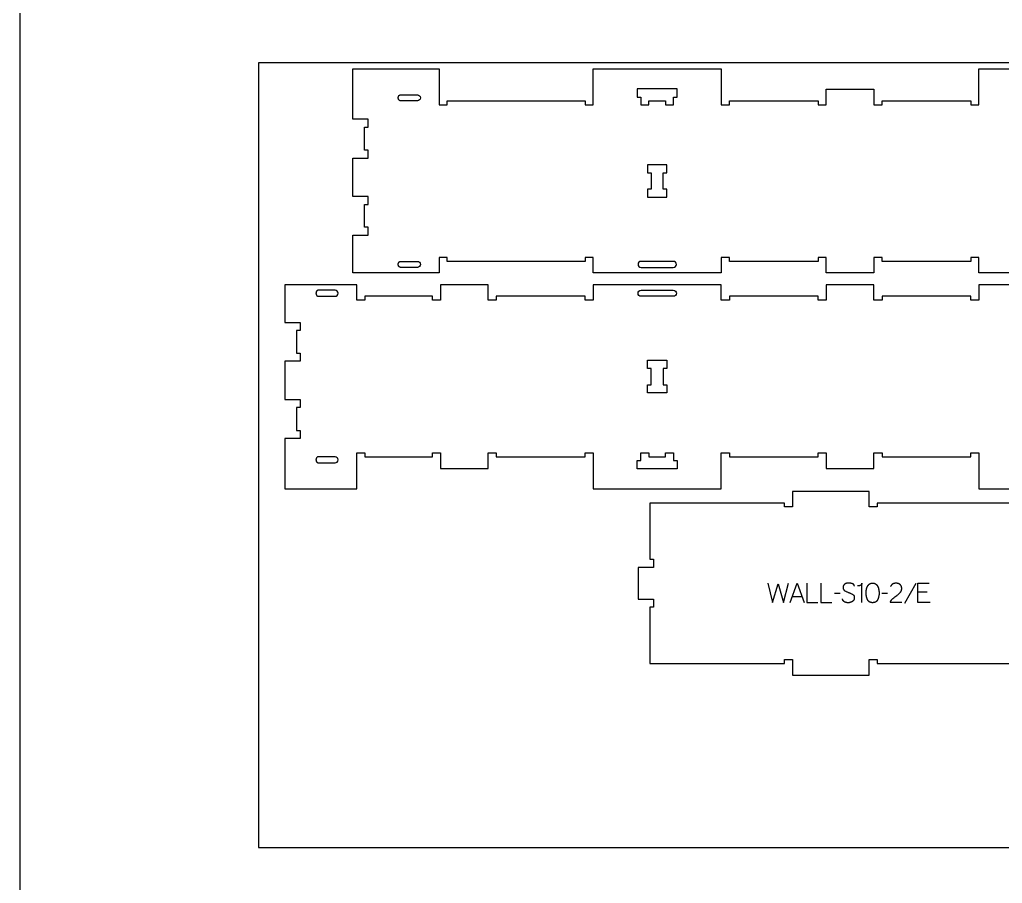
# Model space of a CAD drawing. Extents: x -17068 to -13885, y -10461 to -4867.
# Drawn here: x -17068 to -15539, y -8167 to -6824 of the extents above; entities that cross this region are included whole.
import ezdxf

# ---------------------------------------------------------------- set-up
doc = ezdxf.new("R2010")
doc.units = 0
for name, color, linetype in [('0_SHEET_SPRUCEPLY_2440X122', 1, 'CONTINUOUS'), ('1_ANYTOOL_1MMDEEP_LABELS_S', 2, 'CONTINUOUS'), ('3_ANYTOOL_CUTTHROUGH_INSID', 4, 'CONTINUOUS'), ('4_ANYTOOL_CUTTHROUGH_OUTSI', 5, 'CONTINUOUS'), ('DONOTCUT', 18, 'CONTINUOUS')]:
    doc.layers.add(name, color=color, linetype=linetype)

msp = doc.modelspace()

# ---------------------------------------------------------------- linework, layer by layer
at = {"layer": '0_SHEET_SPRUCEPLY_2440X122'}
msp.add_lwpolyline([(-16696.5, -6891.2), (-16696.5, -8111.2), (-14256.5, -8111.2), (-14256.5, -6891.2)], close=True, dxfattribs=at)
at = {"layer": '1_ANYTOOL_1MMDEEP_LABELS_S'}
for points in [[(-15904.5, -7700.5), (-15896.8, -7730.5), (-15888.3, -7701.4), (-15879.8, -7730.5), (-15872.3, -7700.5)], [(-15869.8, -7730.5), (-15858.9, -7700.5), (-15847.8, -7730.5)], [(-15843.5, -7700.5), (-15843.5, -7730.5), (-15826.4, -7730.5)], [(-15821.7, -7700.5), (-15821.7, -7730.5), (-15804.6, -7730.5)], [(-15769.7, -7705.1), (-15769.7, -7704.9), (-15769.7, -7704.8), (-15769.8, -7704.7), (-15769.8, -7704.6), (-15769.8, -7704.5), (-15769.8, -7704.5), (-15769.8, -7704.4), (-15769.8, -7704.3), (-15769.8, -7704.2), (-15769.8, -7704.1), (-15769.9, -7704), (-15769.9, -7704), (-15769.9, -7703.9), (-15769.9, -7703.8), (-15769.9, -7703.7), (-15770, -7703.6), (-15770, -7703.6), (-15770, -7703.5), (-15770.1, -7703.4), (-15770.1, -7703.3), (-15770.1, -7703.3), (-15770.2, -7703.2), (-15770.2, -7703.1), (-15770.2, -7703), (-15770.3, -7703), (-15770.3, -7702.9), (-15770.4, -7702.8), (-15770.4, -7702.8), (-15770.5, -7702.7), (-15770.5, -7702.6), (-15770.6, -7702.6), (-15770.6, -7702.5), (-15770.7, -7702.5), (-15770.7, -7702.4), (-15770.8, -7702.3), (-15770.8, -7702.3), (-15770.9, -7702.2), (-15771, -7702.2), (-15771, -7702.1), (-15771.1, -7702.1), (-15771.2, -7702), (-15771.2, -7702), (-15771.3, -7701.9), (-15771.4, -7701.9), (-15771.4, -7701.8), (-15771.5, -7701.8), (-15771.6, -7701.7), (-15771.7, -7701.7), (-15771.7, -7701.6), (-15771.8, -7701.6), (-15771.9, -7701.5), (-15772.1, -7701.5), (-15772.2, -7701.4), (-15772.4, -7701.3), (-15772.6, -7701.2), (-15772.8, -7701.2), (-15773, -7701.1), (-15773.8, -7700.9), (-15774.6, -7700.7), (-15775.4, -7700.5), (-15776.2, -7700.4), (-15776.6, -7700.4), (-15776.9, -7700.3), (-15777.3, -7700.3), (-15777.7, -7700.2), (-15778, -7700.2), (-15778.4, -7700.2), (-15778.8, -7700.2), (-15779.1, -7700.2), (-15779.3, -7700.2), (-15779.5, -7700.2), (-15779.7, -7700.2), (-15779.9, -7700.2), (-15780.1, -7700.2), (-15780.3, -7700.2), (-15780.5, -7700.3), (-15780.6, -7700.3), (-15780.8, -7700.3), (-15781, -7700.4), (-15781.2, -7700.4), (-15781.4, -7700.4), (-15781.6, -7700.5), (-15781.7, -7700.5), (-15781.9, -7700.6), (-15782.1, -7700.6), (-15782.3, -7700.7), (-15782.4, -7700.7), (-15782.6, -7700.8), (-15782.8, -7700.9), (-15783, -7701), (-15783.1, -7701), (-15783.3, -7701.1), (-15783.5, -7701.2), (-15783.6, -7701.3), (-15783.8, -7701.4), (-15783.9, -7701.5), (-15784.1, -7701.6), (-15784.3, -7701.7), (-15784.4, -7701.8), (-15784.6, -7701.9), (-15784.7, -7702), (-15784.9, -7702.1), (-15785, -7702.2), (-15785.2, -7702.3), (-15785.3, -7702.5), (-15785.5, -7702.6), (-15785.6, -7702.7), (-15785.7, -7702.9), (-15785.8, -7703), (-15785.9, -7703.1), (-15786, -7703.3), (-15786.2, -7703.4), (-15786.3, -7703.6), (-15786.3, -7703.7), (-15786.4, -7703.9), (-15786.5, -7704), (-15786.6, -7704.2), (-15786.7, -7704.4), (-15786.7, -7704.5), (-15786.8, -7704.7), (-15786.9, -7704.9), (-15786.9, -7705.1), (-15787, -7705.2), (-15787, -7705.4), (-15787.1, -7705.6), (-15787.1, -7705.8), (-15787.1, -7706), (-15787.2, -7706.2), (-15787.2, -7706.4), (-15787.2, -7706.6), (-15787.2, -7706.8), (-15787.2, -7707), (-15787.2, -7707.2), (-15787.2, -7707.4), (-15787.2, -7707.6), (-15787.2, -7707.8), (-15787.2, -7708), (-15787.2, -7708.2), (-15787.1, -7708.4), (-15787.1, -7708.6), (-15787, -7708.8), (-15787, -7709), (-15786.9, -7709.2), (-15786.9, -7709.4), (-15786.8, -7709.5), (-15786.8, -7709.6), (-15786.8, -7709.7), (-15786.7, -7709.8), (-15786.7, -7709.9), (-15786.6, -7710), (-15786.6, -7710), (-15786.6, -7710.1), (-15786.5, -7710.2), (-15786.5, -7710.3), (-15786.4, -7710.4), (-15786.4, -7710.4), (-15786.3, -7710.5), (-15786.3, -7710.6), (-15786.2, -7710.7), (-15786.2, -7710.7), (-15786.1, -7710.8), (-15786.1, -7710.9), (-15786, -7710.9), (-15785.9, -7711), (-15785.9, -7711.1), (-15785.8, -7711.2), (-15785.8, -7711.2), (-15785.7, -7711.3), (-15785.6, -7711.3), (-15785.5, -7711.5), (-15785.4, -7711.6), (-15785.2, -7711.7), (-15785.1, -7711.8), (-15784.9, -7711.9), (-15784.7, -7712.1), (-15784.6, -7712.2), (-15784.4, -7712.3), (-15783.7, -7712.6), (-15782.9, -7713), (-15782.2, -7713.4), (-15781.4, -7713.8), (-15780.7, -7714.1), (-15779.9, -7714.4), (-15779.1, -7714.8), (-15778.2, -7715.1), (-15777.4, -7715.4), (-15776.6, -7715.7), (-15775.8, -7716.1), (-15775, -7716.4), (-15774.3, -7716.8), (-15773.6, -7717.2), (-15772.9, -7717.6), (-15772.2, -7718), (-15772, -7718.1), (-15771.9, -7718.2), (-15771.7, -7718.3), (-15771.6, -7718.4), (-15771.6, -7718.5), (-15771.5, -7718.5), (-15771.4, -7718.6), (-15771.3, -7718.7), (-15771.3, -7718.7), (-15771.2, -7718.8), (-15771.1, -7718.8), (-15771.1, -7718.9), (-15771, -7719), (-15771, -7719.1), (-15770.9, -7719.1), (-15770.8, -7719.2), (-15770.8, -7719.3), (-15770.7, -7719.3), (-15770.7, -7719.4), (-15770.6, -7719.5), (-15770.6, -7719.6), (-15770.5, -7719.6), (-15770.5, -7719.7), (-15770.4, -7719.8), (-15770.4, -7719.9), (-15770.4, -7720), (-15770.3, -7720.1), (-15770.3, -7720.1), (-15770.2, -7720.2), (-15770.2, -7720.3), (-15770.2, -7720.4), (-15770.1, -7720.5), (-15770.1, -7720.6), (-15770.1, -7720.7), (-15770, -7720.7), (-15770, -7720.8), (-15770, -7720.9), (-15769.9, -7721.1), (-15769.9, -7721.3), (-15769.9, -7721.5), (-15769.8, -7721.7), (-15769.8, -7721.9), (-15769.8, -7722.1), (-15769.8, -7722.3), (-15769.8, -7722.5), (-15769.8, -7722.8), (-15769.8, -7723), (-15769.8, -7723.2), (-15769.8, -7723.4), (-15769.8, -7723.7), (-15769.8, -7723.9), (-15769.9, -7724.1), (-15769.9, -7724.3), (-15769.9, -7724.6), (-15770, -7724.8), (-15770, -7725), (-15770.1, -7725.2), (-15770.2, -7725.4), (-15770.2, -7725.6), (-15770.3, -7725.8), (-15770.4, -7726), (-15770.5, -7726.2), (-15770.5, -7726.3), (-15770.6, -7726.5), (-15770.7, -7726.7), (-15770.8, -7726.9), (-15770.9, -7727), (-15771, -7727.2), (-15771.2, -7727.4), (-15771.3, -7727.5), (-15771.4, -7727.7), (-15771.5, -7727.8), (-15771.7, -7728), (-15771.8, -7728.1), (-15772, -7728.2), (-15772.1, -7728.4), (-15772.3, -7728.5), (-15772.4, -7728.6), (-15772.6, -7728.8), (-15772.8, -7728.9), (-15773, -7729), (-15773.3, -7729.2), (-15773.7, -7729.4), (-15774, -7729.6), (-15774.4, -7729.8), (-15774.8, -7730), (-15775.2, -7730.1), (-15775.4, -7730.2), (-15775.6, -7730.2), (-15775.7, -7730.3), (-15775.9, -7730.4), (-15776.1, -7730.4), (-15776.3, -7730.5), (-15776.5, -7730.5), (-15776.7, -7730.6), (-15776.9, -7730.6), (-15777.1, -7730.7), (-15777.3, -7730.7), (-15777.5, -7730.7), (-15777.7, -7730.8), (-15777.9, -7730.8), (-15778.3, -7730.8), (-15778.7, -7730.8), (-15779.1, -7730.9), (-15779.6, -7730.9), (-15780, -7730.8), (-15780.4, -7730.8), (-15780.8, -7730.8), (-15781.2, -7730.7), (-15781.6, -7730.7), (-15781.9, -7730.6), (-15782.3, -7730.5), (-15782.7, -7730.4), (-15783.1, -7730.3), (-15783.4, -7730.1), (-15783.8, -7730), (-15784.2, -7729.9), (-15784.5, -7729.7), (-15784.9, -7729.5), (-15785.2, -7729.3), (-15785.4, -7729.2), (-15785.5, -7729.1), (-15785.7, -7729), (-15785.9, -7728.9), (-15786, -7728.8), (-15786.1, -7728.7), (-15786.3, -7728.6), (-15786.4, -7728.4), (-15786.5, -7728.3), (-15786.7, -7728.2), (-15786.8, -7728), (-15786.9, -7727.9), (-15786.9, -7727.8), (-15787, -7727.8), (-15787, -7727.7), (-15787.1, -7727.6), (-15787.1, -7727.6), (-15787.2, -7727.5), (-15787.2, -7727.4), (-15787.3, -7727.4), (-15787.3, -7727.3), (-15787.4, -7727.2), (-15787.4, -7727.1), (-15787.4, -7727.1), (-15787.5, -7727), (-15787.5, -7726.9), (-15787.5, -7726.8), (-15787.6, -7726.7), (-15787.6, -7726.7), (-15787.6, -7726.6), (-15787.7, -7726.5), (-15787.7, -7726.4), (-15787.7, -7726.3), (-15787.8, -7726.1), (-15787.8, -7725.9), (-15787.9, -7725.7), (-15787.9, -7725.6), (-15787.9, -7725.4), (-15787.9, -7725.2), (-15787.9, -7725), (-15788, -7724.8), (-15788, -7724.6)], [(-15757.9, -7730.5), (-15757.9, -7700.5), (-15757.9, -7700.6), (-15757.9, -7700.8), (-15757.9, -7700.9), (-15758, -7701.1), (-15758, -7701.2), (-15758.1, -7701.3), (-15758.1, -7701.5), (-15758.1, -7701.6), (-15758.2, -7701.7), (-15758.3, -7701.9), (-15758.3, -7701.9), (-15758.3, -7702), (-15758.3, -7702), (-15758.4, -7702.1), (-15758.4, -7702.2), (-15758.4, -7702.2), (-15758.5, -7702.3), (-15758.5, -7702.3), (-15758.6, -7702.4), (-15758.6, -7702.4), (-15758.6, -7702.5), (-15758.7, -7702.5), (-15758.7, -7702.6), (-15758.8, -7702.7), (-15758.8, -7702.7), (-15758.8, -7702.8), (-15758.9, -7702.8), (-15758.9, -7702.9), (-15759, -7702.9), (-15759, -7702.9), (-15759.1, -7703), (-15759.1, -7703), (-15759.2, -7703.1), (-15759.3, -7703.2), (-15759.5, -7703.3), (-15759.6, -7703.4), (-15759.7, -7703.5), (-15759.8, -7703.5), (-15759.9, -7703.6), (-15760.1, -7703.7), (-15760.2, -7703.8), (-15760.3, -7703.8), (-15760.5, -7703.9), (-15760.8, -7704), (-15761.1, -7704.1), (-15761.3, -7704.2), (-15761.6, -7704.3), (-15761.9, -7704.4), (-15762.2, -7704.5), (-15762.5, -7704.5), (-15762.7, -7704.6), (-15763, -7704.7), (-15763.3, -7704.7), (-15763.5, -7704.8), (-15763.8, -7704.8), (-15764.1, -7704.8), (-15764.3, -7704.8), (-15764.6, -7704.8), (-15764.9, -7704.8)], [(-15695.6, -7730.5), (-15713.9, -7730.4), (-15713.7, -7730), (-15713.6, -7729.7), (-15713.5, -7729.5), (-15713.5, -7729.3), (-15713.4, -7729.1), (-15713.3, -7728.9), (-15713.2, -7728.7), (-15713.1, -7728.5), (-15713, -7728.2), (-15712.9, -7728), (-15712.8, -7727.8), (-15712.6, -7727.6), (-15712.5, -7727.4), (-15712.4, -7727.2), (-15712.3, -7727), (-15712.2, -7726.9), (-15712, -7726.7), (-15711.9, -7726.5), (-15711.7, -7726.3), (-15711.6, -7726.1), (-15711.5, -7725.9), (-15711.3, -7725.8), (-15711.2, -7725.6), (-15711, -7725.4), (-15710.8, -7725.2), (-15710.7, -7725.1), (-15710.5, -7724.9), (-15710.3, -7724.8), (-15710.2, -7724.6), (-15709.8, -7724.3), (-15708.3, -7723.1), (-15706.8, -7721.9), (-15705.3, -7720.7), (-15703.8, -7719.6), (-15703, -7719), (-15702.3, -7718.5), (-15701.6, -7717.9), (-15700.9, -7717.3), (-15700.2, -7716.7), (-15699.6, -7716.1), (-15699, -7715.5), (-15698.4, -7714.9), (-15698.2, -7714.7), (-15698.1, -7714.6), (-15698, -7714.4), (-15697.8, -7714.2), (-15697.7, -7714.1), (-15697.6, -7713.9), (-15697.5, -7713.7), (-15697.4, -7713.6), (-15697.2, -7713.4), (-15697.1, -7713.2), (-15697, -7713), (-15696.9, -7712.8), (-15696.9, -7712.7), (-15696.8, -7712.5), (-15696.7, -7712.3), (-15696.6, -7712.1), (-15696.5, -7711.9), (-15696.5, -7711.7), (-15696.4, -7711.5), (-15696.4, -7711.3), (-15696.3, -7711.1), (-15696.3, -7710.9), (-15696.2, -7710.7), (-15696.2, -7710.5), (-15696.1, -7710.3), (-15696.1, -7710.1), (-15696.1, -7709.9), (-15696.1, -7709.6), (-15696, -7709.4), (-15696, -7709.2), (-15696, -7709), (-15696, -7708.7), (-15696, -7708.5), (-15696, -7708.2), (-15696, -7708), (-15696.1, -7707.8), (-15696.1, -7707.5), (-15696.1, -7707.3), (-15696.1, -7707.1), (-15696.2, -7706.9), (-15696.2, -7706.6), (-15696.3, -7706.4), (-15696.3, -7706.2), (-15696.4, -7706), (-15696.4, -7705.8), (-15696.5, -7705.6), (-15696.6, -7705.4), (-15696.7, -7705.2), (-15696.7, -7705), (-15696.8, -7704.8), (-15696.9, -7704.6), (-15697, -7704.5), (-15697.1, -7704.3), (-15697.2, -7704.1), (-15697.3, -7703.9), (-15697.4, -7703.8), (-15697.6, -7703.6), (-15697.7, -7703.5), (-15697.8, -7703.3), (-15698, -7703.2), (-15698.1, -7703), (-15698.2, -7702.9), (-15698.4, -7702.7), (-15698.6, -7702.6), (-15698.7, -7702.5), (-15698.9, -7702.4), (-15699, -7702.2), (-15699.2, -7702.1), (-15699.4, -7702), (-15699.5, -7701.9), (-15699.7, -7701.8), (-15699.9, -7701.7), (-15700.1, -7701.6), (-15700.3, -7701.5), (-15700.4, -7701.4), (-15700.6, -7701.3), (-15700.8, -7701.3), (-15701, -7701.2), (-15701.2, -7701.1), (-15701.4, -7701), (-15701.6, -7701), (-15701.8, -7700.9), (-15702, -7700.9), (-15702.2, -7700.8), (-15702.4, -7700.8), (-15702.7, -7700.7), (-15702.9, -7700.7), (-15703.1, -7700.6), (-15703.3, -7700.6), (-15703.5, -7700.6), (-15703.8, -7700.6), (-15704, -7700.5), (-15704.2, -7700.5), (-15704.5, -7700.5), (-15704.9, -7700.5), (-15705.3, -7700.5), (-15705.7, -7700.5), (-15706, -7700.6), (-15706.4, -7700.6), (-15706.7, -7700.6), (-15707, -7700.7), (-15707.4, -7700.8), (-15707.7, -7700.8), (-15708, -7700.9), (-15708.2, -7701), (-15708.3, -7701), (-15708.5, -7701.1), (-15708.6, -7701.1), (-15708.8, -7701.2), (-15708.9, -7701.2), (-15709, -7701.3), (-15709.2, -7701.4), (-15709.3, -7701.4), (-15709.5, -7701.5), (-15709.6, -7701.6), (-15709.7, -7701.6), (-15709.9, -7701.7), (-15710, -7701.8), (-15710.1, -7701.9), (-15710.3, -7702), (-15710.4, -7702), (-15710.5, -7702.1), (-15710.7, -7702.2), (-15710.8, -7702.3), (-15710.9, -7702.4), (-15711, -7702.5), (-15711.1, -7702.6), (-15711.3, -7702.7), (-15711.4, -7702.8), (-15711.5, -7702.9), (-15711.6, -7703), (-15711.7, -7703.2), (-15711.8, -7703.3), (-15711.9, -7703.4), (-15712, -7703.5), (-15712.1, -7703.6), (-15712.3, -7703.9), (-15712.5, -7704.1), (-15712.7, -7704.4), (-15712.9, -7704.7), (-15713.1, -7705), (-15713.3, -7705.3), (-15713.4, -7705.6)], [(-15674.3, -7701), (-15691.5, -7731.8)], [(-15652, -7730.5), (-15670.9, -7730.5), (-15670.9, -7700.5), (-15653.1, -7700.5)], [(-15792, -7716.6), (-15800.8, -7716.7)], [(-15718.1, -7716.6), (-15726.9, -7716.7)], [(-15656.3, -7714.4), (-15670.9, -7714.4)], [(-15866.3, -7721), (-15851.4, -7721)]]:
    msp.add_lwpolyline(points, dxfattribs=at)
msp.add_lwpolyline([(-15741.4, -7700.3), (-15741, -7700.3), (-15740.6, -7700.3), (-15740.5, -7700.3), (-15740.3, -7700.3), (-15740.1, -7700.3), (-15739.9, -7700.4), (-15739.8, -7700.4), (-15739.6, -7700.4), (-15739.4, -7700.4), (-15739.3, -7700.5), (-15739.1, -7700.5), (-15738.9, -7700.6), (-15738.8, -7700.6), (-15738.6, -7700.6), (-15738.5, -7700.7), (-15738.3, -7700.7), (-15738.2, -7700.8), (-15738, -7700.9), (-15737.9, -7700.9), (-15737.7, -7701), (-15737.6, -7701), (-15737.4, -7701.1), (-15737.3, -7701.2), (-15737.2, -7701.3), (-15737, -7701.3), (-15736.9, -7701.4), (-15736.8, -7701.5), (-15736.6, -7701.6), (-15736.5, -7701.7), (-15736.4, -7701.8), (-15736.2, -7702), (-15735.9, -7702.2), (-15735.7, -7702.4), (-15735.5, -7702.6), (-15735.2, -7702.8), (-15735, -7703), (-15734.8, -7703.3), (-15734.6, -7703.5), (-15734.4, -7703.7), (-15734.3, -7704), (-15734.1, -7704.3), (-15733.9, -7704.5), (-15733.7, -7704.8), (-15733.6, -7705.1), (-15733.4, -7705.3), (-15733.3, -7705.6), (-15733.1, -7705.9), (-15733, -7706.2), (-15732.9, -7706.5), (-15732.7, -7706.8), (-15732.6, -7707.1), (-15732.5, -7707.4), (-15732.4, -7707.8), (-15732.3, -7708.1), (-15732.2, -7708.4), (-15732.1, -7708.7), (-15732, -7709), (-15731.9, -7709.4), (-15731.9, -7709.7), (-15731.8, -7710), (-15731.7, -7710.7), (-15731.6, -7711.4), (-15731.5, -7712.1), (-15731.4, -7712.7), (-15731.3, -7713.4), (-15731.3, -7714), (-15731.2, -7714.7), (-15731.2, -7715.3), (-15731.2, -7715.9), (-15731.2, -7716.5), (-15731.2, -7717.1), (-15731.3, -7717.8), (-15731.3, -7718.4), (-15731.4, -7719), (-15731.5, -7719.6), (-15731.6, -7720.2), (-15731.7, -7720.8), (-15731.9, -7721.5), (-15732, -7722.1), (-15732.2, -7722.7), (-15732.4, -7723.3), (-15732.6, -7723.9), (-15732.8, -7724.6), (-15733.1, -7725.2), (-15733.3, -7725.8), (-15733.5, -7726.1), (-15733.6, -7726.4), (-15733.8, -7726.7), (-15733.8, -7726.8), (-15733.9, -7727), (-15734, -7727.1), (-15734.1, -7727.2), (-15734.2, -7727.4), (-15734.3, -7727.5), (-15734.4, -7727.6), (-15734.4, -7727.7), (-15734.5, -7727.9), (-15734.6, -7728), (-15734.7, -7728.1), (-15734.8, -7728.2), (-15734.9, -7728.3), (-15735, -7728.4), (-15735.1, -7728.5), (-15735.2, -7728.6), (-15735.3, -7728.7), (-15735.5, -7728.8), (-15735.6, -7728.9), (-15735.7, -7729), (-15735.8, -7729.1), (-15735.9, -7729.2), (-15736, -7729.3), (-15736.2, -7729.4), (-15736.3, -7729.5), (-15736.4, -7729.5), (-15736.5, -7729.6), (-15736.7, -7729.7), (-15736.8, -7729.8), (-15736.9, -7729.8), (-15737.1, -7729.9), (-15737.2, -7730), (-15737.3, -7730), (-15737.5, -7730.1), (-15737.6, -7730.1), (-15737.7, -7730.2), (-15737.9, -7730.2), (-15738, -7730.3), (-15738.2, -7730.3), (-15738.3, -7730.4), (-15738.5, -7730.4), (-15738.6, -7730.5), (-15739, -7730.5), (-15739.3, -7730.6), (-15739.6, -7730.7), (-15739.9, -7730.7), (-15740.3, -7730.7), (-15740.6, -7730.8), (-15741, -7730.8), (-15741.4, -7730.8), (-15741.7, -7730.8), (-15742.1, -7730.8), (-15742.4, -7730.7), (-15742.8, -7730.7), (-15743.1, -7730.7), (-15743.4, -7730.6), (-15743.8, -7730.5), (-15743.9, -7730.5), (-15744.1, -7730.5), (-15744.2, -7730.4), (-15744.4, -7730.4), (-15744.5, -7730.3), (-15744.7, -7730.3), (-15744.8, -7730.2), (-15745, -7730.2), (-15745.1, -7730.1), (-15745.2, -7730.1), (-15745.4, -7730), (-15745.5, -7729.9), (-15745.7, -7729.9), (-15745.8, -7729.8), (-15745.9, -7729.7), (-15746, -7729.7), (-15746.2, -7729.6), (-15746.3, -7729.5), (-15746.4, -7729.4), (-15746.5, -7729.4), (-15746.7, -7729.3), (-15746.8, -7729.2), (-15746.9, -7729.1), (-15747, -7729), (-15747.1, -7728.9), (-15747.2, -7728.8), (-15747.3, -7728.7), (-15747.4, -7728.6), (-15747.6, -7728.5), (-15747.7, -7728.4), (-15747.8, -7728.3), (-15747.9, -7728.2), (-15748, -7728.1), (-15748.1, -7728), (-15748.1, -7727.8), (-15748.2, -7727.7), (-15748.3, -7727.6), (-15748.4, -7727.5), (-15748.5, -7727.3), (-15748.6, -7727.2), (-15748.7, -7727.1), (-15748.8, -7726.9), (-15748.8, -7726.8), (-15748.9, -7726.7), (-15749.1, -7726.4), (-15749.2, -7726.1), (-15749.3, -7725.8), (-15749.6, -7725.1), (-15749.8, -7724.5), (-15750.1, -7723.9), (-15750.3, -7723.3), (-15750.4, -7722.6), (-15750.6, -7722), (-15750.8, -7721.4), (-15750.9, -7720.8), (-15751, -7720.2), (-15751.1, -7719.5), (-15751.2, -7718.9), (-15751.3, -7718.3), (-15751.4, -7717.7), (-15751.4, -7717.1), (-15751.4, -7716.5), (-15751.4, -7715.9), (-15751.4, -7715.2), (-15751.4, -7714.6), (-15751.4, -7714), (-15751.3, -7713.3), (-15751.3, -7712.7), (-15751.2, -7712), (-15751.1, -7711.4), (-15751, -7710.7), (-15750.9, -7710.3), (-15750.9, -7710), (-15750.8, -7709.7), (-15750.7, -7709.3), (-15750.6, -7709), (-15750.6, -7708.7), (-15750.5, -7708.4), (-15750.4, -7708), (-15750.3, -7707.7), (-15750.2, -7707.4), (-15750, -7707.1), (-15749.9, -7706.8), (-15749.8, -7706.5), (-15749.7, -7706.2), (-15749.5, -7705.9), (-15749.4, -7705.6), (-15749.2, -7705.3), (-15749.1, -7705), (-15748.9, -7704.8), (-15748.8, -7704.5), (-15748.6, -7704.2), (-15748.4, -7704), (-15748.2, -7703.7), (-15748, -7703.5), (-15747.8, -7703.3), (-15747.6, -7703), (-15747.4, -7702.8), (-15747.2, -7702.6), (-15747, -7702.4), (-15746.7, -7702.2), (-15746.5, -7702), (-15746.3, -7701.8), (-15746.2, -7701.7), (-15746, -7701.6), (-15745.9, -7701.5), (-15745.8, -7701.4), (-15745.6, -7701.3), (-15745.5, -7701.3), (-15745.4, -7701.2), (-15745.2, -7701.1), (-15745.1, -7701), (-15745, -7701), (-15744.8, -7700.9), (-15744.7, -7700.9), (-15744.5, -7700.8), (-15744.4, -7700.7), (-15744.2, -7700.7), (-15744.1, -7700.6), (-15743.9, -7700.6), (-15743.8, -7700.6), (-15743.6, -7700.5), (-15743.4, -7700.5), (-15743.3, -7700.4), (-15743.1, -7700.4), (-15743, -7700.4), (-15742.8, -7700.4), (-15742.6, -7700.3), (-15742.4, -7700.3), (-15742.3, -7700.3), (-15742.1, -7700.3), (-15741.7, -7700.3)], close=True, dxfattribs=at)
at = {"layer": '3_ANYTOOL_CUTTHROUGH_INSID', "color": 4}
for points in [[(-16063.7, -6950.5), (-16063.7, -6956.5), (-16051.2, -6956.5), (-16051.2, -6944.5), (-16045.2, -6944.5), (-16045.2, -6932), (-16107.7, -6932), (-16107.7, -6944.5), (-16101.7, -6944.5), (-16101.7, -6956.5), (-16089.2, -6956.5), (-16089.2, -6950.5)], [(-16085.7, -7062.4), (-16085.7, -7087.9), (-16091.7, -7087.9), (-16091.7, -7100.4), (-16061.2, -7100.4), (-16061.2, -7087.9), (-16067.2, -7087.9), (-16067.2, -7062.4), (-16061.2, -7062.4), (-16061.2, -7049.9), (-16091.7, -7049.9), (-16091.7, -7062.4)], [(-16085.7, -7391.9), (-16085.7, -7366.4), (-16091.7, -7366.4), (-16091.7, -7353.9), (-16061.2, -7353.9), (-16061.2, -7366.4), (-16067.2, -7366.4), (-16067.2, -7391.9), (-16061.2, -7391.9), (-16061.2, -7404.4), (-16091.7, -7404.4), (-16091.7, -7391.9)], [(-16063.7, -7503.9), (-16063.7, -7497.9), (-16051.2, -7497.9), (-16051.2, -7509.9), (-16045.2, -7509.9), (-16045.2, -7522.4), (-16107.7, -7522.4), (-16107.7, -7509.9), (-16101.7, -7509.9), (-16101.7, -7497.9), (-16089.2, -7497.9), (-16089.2, -7503.9)]]:
    msp.add_lwpolyline(points, close=True, dxfattribs=at)
for points in [[(-16449.5, -6941, -1), (-16449.5, -6950.5), (-16475.3, -6950.5), (-16475.4, -6950.5), (-16475.5, -6950.5), (-16475.6, -6950.4), (-16475.7, -6950.4), (-16475.8, -6950.4), (-16475.9, -6950.4), (-16476, -6950.4), (-16476, -6950.4), (-16476.1, -6950.4), (-16476.2, -6950.3), (-16476.3, -6950.3), (-16476.4, -6950.3), (-16476.5, -6950.2), (-16476.6, -6950.2), (-16476.7, -6950.2), (-16476.8, -6950.1), (-16476.9, -6950.1), (-16477, -6950), (-16477.1, -6950), (-16477.2, -6949.9), (-16477.3, -6949.8), (-16477.4, -6949.8), (-16477.5, -6949.7), (-16477.5, -6949.7), (-16477.6, -6949.6), (-16477.7, -6949.5), (-16477.8, -6949.4), (-16477.9, -6949.4), (-16478, -6949.3), (-16478, -6949.2), (-16478.1, -6949.1), (-16478.2, -6949), (-16478.2, -6948.9), (-16478.3, -6948.8), (-16478.4, -6948.8), (-16478.4, -6948.7), (-16478.5, -6948.6), (-16478.6, -6948.5), (-16478.6, -6948.4), (-16478.7, -6948.3), (-16478.7, -6948.2), (-16478.8, -6948.1), (-16478.8, -6948), (-16478.9, -6947.9), (-16478.9, -6947.8), (-16478.9, -6947.6), (-16479, -6947.5), (-16479, -6947.4), (-16479.1, -6947.3), (-16479.1, -6947.2), (-16479.1, -6947.1), (-16479.1, -6947), (-16479.2, -6946.9), (-16479.2, -6946.8), (-16479.2, -6946.7), (-16479.2, -6946.6), (-16479.2, -6946.5), (-16479.2, -6946.4), (-16479.3, -6946.2), (-16479.3, -6946.1), (-16479.3, -6946), (-16479.3, -6945.9), (-16479.3, -6945.8), (-16479.3, -6945.7), (-16479.3, -6945.6), (-16479.3, -6945.5), (-16479.3, -6945.4), (-16479.3, -6945.3), (-16479.3, -6945.2), (-16479.2, -6945.1), (-16479.2, -6945), (-16479.2, -6944.9), (-16479.2, -6944.8), (-16479.2, -6944.6), (-16479.2, -6944.5), (-16479.1, -6944.4), (-16479.1, -6944.3), (-16479.1, -6944.2), (-16479.1, -6944.1), (-16479, -6944), (-16479, -6943.9), (-16478.9, -6943.8), (-16478.9, -6943.7), (-16478.9, -6943.6), (-16478.8, -6943.5), (-16478.8, -6943.4), (-16478.7, -6943.3), (-16478.7, -6943.2), (-16478.6, -6943.1), (-16478.6, -6943), (-16478.5, -6942.9), (-16478.4, -6942.8), (-16478.4, -6942.7), (-16478.3, -6942.6), (-16478.2, -6942.5), (-16478.2, -6942.4), (-16478.1, -6942.3), (-16478, -6942.2), (-16478, -6942.1), (-16477.9, -6942.1), (-16477.8, -6942), (-16477.7, -6941.9), (-16477.6, -6941.8), (-16477.5, -6941.8), (-16477.5, -6941.7), (-16477.4, -6941.6), (-16477.3, -6941.6), (-16477.2, -6941.5), (-16477.1, -6941.5), (-16477, -6941.4), (-16476.9, -6941.4), (-16476.8, -6941.3), (-16476.7, -6941.3), (-16476.6, -6941.2), (-16476.5, -6941.2), (-16476.4, -6941.2), (-16476.3, -6941.1), (-16476.2, -6941.1), (-16476.1, -6941.1), (-16476, -6941), (-16476, -6941), (-16475.9, -6941), (-16475.8, -6941), (-16475.7, -6941), (-16475.6, -6941), (-16475.5, -6941), (-16475.4, -6941), (-16475.3, -6941)], [(-16449.5, -7209.5), (-16475.3, -7209.5), (-16475.4, -7209.5), (-16475.5, -7209.5), (-16475.6, -7209.4), (-16475.7, -7209.4), (-16475.8, -7209.4), (-16475.9, -7209.4), (-16476, -7209.4), (-16476, -7209.4), (-16476.1, -7209.4), (-16476.2, -7209.3), (-16476.3, -7209.3), (-16476.4, -7209.3), (-16476.5, -7209.2), (-16476.6, -7209.2), (-16476.7, -7209.2), (-16476.8, -7209.1), (-16476.9, -7209.1), (-16477, -7209), (-16477.1, -7209), (-16477.2, -7208.9), (-16477.3, -7208.8), (-16477.4, -7208.8), (-16477.5, -7208.7), (-16477.5, -7208.7), (-16477.6, -7208.6), (-16477.7, -7208.5), (-16477.8, -7208.4), (-16477.9, -7208.4), (-16478, -7208.3), (-16478, -7208.2), (-16478.1, -7208.1), (-16478.2, -7208), (-16478.2, -7207.9), (-16478.3, -7207.8), (-16478.4, -7207.8), (-16478.4, -7207.7), (-16478.5, -7207.6), (-16478.6, -7207.5), (-16478.6, -7207.4), (-16478.7, -7207.3), (-16478.7, -7207.2), (-16478.8, -7207.1), (-16478.8, -7207), (-16478.9, -7206.9), (-16478.9, -7206.8), (-16478.9, -7206.6), (-16479, -7206.5), (-16479, -7206.4), (-16479.1, -7206.3), (-16479.1, -7206.2), (-16479.1, -7206.1), (-16479.1, -7206), (-16479.2, -7205.9), (-16479.2, -7205.8), (-16479.2, -7205.7), (-16479.2, -7205.6), (-16479.2, -7205.5), (-16479.2, -7205.4), (-16479.3, -7205.2), (-16479.3, -7205.1), (-16479.3, -7205), (-16479.3, -7204.9), (-16479.3, -7204.8), (-16479.3, -7204.7), (-16479.3, -7204.6), (-16479.3, -7204.5), (-16479.3, -7204.4), (-16479.3, -7204.3), (-16479.3, -7204.2), (-16479.2, -7204.1), (-16479.2, -7204), (-16479.2, -7203.9), (-16479.2, -7203.8), (-16479.2, -7203.6), (-16479.2, -7203.5), (-16479.1, -7203.4), (-16479.1, -7203.3), (-16479.1, -7203.2), (-16479.1, -7203.1), (-16479, -7203), (-16479, -7202.9), (-16478.9, -7202.8), (-16478.9, -7202.7), (-16478.9, -7202.6), (-16478.8, -7202.5), (-16478.8, -7202.4), (-16478.7, -7202.3), (-16478.7, -7202.2), (-16478.6, -7202.1), (-16478.6, -7202), (-16478.5, -7201.9), (-16478.4, -7201.8), (-16478.4, -7201.7), (-16478.3, -7201.6), (-16478.2, -7201.5), (-16478.2, -7201.4), (-16478.1, -7201.3), (-16478, -7201.2), (-16478, -7201.1), (-16477.9, -7201.1), (-16477.8, -7201), (-16477.7, -7200.9), (-16477.6, -7200.8), (-16477.5, -7200.8), (-16477.5, -7200.7), (-16477.4, -7200.6), (-16477.3, -7200.6), (-16477.2, -7200.5), (-16477.1, -7200.5), (-16477, -7200.4), (-16476.9, -7200.4), (-16476.8, -7200.3), (-16476.7, -7200.3), (-16476.6, -7200.2), (-16476.5, -7200.2), (-16476.4, -7200.2), (-16476.3, -7200.1), (-16476.2, -7200.1), (-16476.1, -7200.1), (-16476, -7200), (-16476, -7200), (-16475.9, -7200), (-16475.8, -7200), (-16475.7, -7200), (-16475.6, -7200), (-16475.5, -7200), (-16475.4, -7200), (-16475.3, -7200), (-16449.5, -7200, -1)], [(-16101.4, -7209.5), (-16051.4, -7209.5, 1), (-16051.4, -7200), (-16101.4, -7200, 1)], [(-16577.5, -7244.9), (-16603.3, -7244.9), (-16603.4, -7244.9), (-16603.5, -7244.9), (-16603.5, -7244.9), (-16603.6, -7244.9), (-16603.7, -7244.9), (-16603.8, -7244.9), (-16603.9, -7244.9), (-16604, -7244.9), (-16604.1, -7245), (-16604.2, -7245), (-16604.3, -7245), (-16604.4, -7245), (-16604.5, -7245.1), (-16604.6, -7245.1), (-16604.7, -7245.2), (-16604.8, -7245.2), (-16604.9, -7245.3), (-16605, -7245.3), (-16605.1, -7245.4), (-16605.2, -7245.4), (-16605.3, -7245.5), (-16605.4, -7245.5), (-16605.4, -7245.6), (-16605.5, -7245.7), (-16605.6, -7245.7), (-16605.7, -7245.8), (-16605.8, -7245.9), (-16605.9, -7246), (-16605.9, -7246), (-16606, -7246.1), (-16606.1, -7246.2), (-16606.2, -7246.3), (-16606.2, -7246.4), (-16606.3, -7246.5), (-16606.4, -7246.6), (-16606.4, -7246.7), (-16606.5, -7246.7), (-16606.5, -7246.8), (-16606.6, -7246.9), (-16606.7, -7247), (-16606.7, -7247.1), (-16606.8, -7247.2), (-16606.8, -7247.4), (-16606.9, -7247.5), (-16606.9, -7247.6), (-16606.9, -7247.7), (-16607, -7247.8), (-16607, -7247.9), (-16607, -7248), (-16607.1, -7248.1), (-16607.1, -7248.2), (-16607.1, -7248.3), (-16607.1, -7248.4), (-16607.2, -7248.5), (-16607.2, -7248.6), (-16607.2, -7248.8), (-16607.2, -7248.9), (-16607.2, -7249), (-16607.2, -7249.1), (-16607.3, -7249.2), (-16607.3, -7249.3), (-16607.3, -7249.4), (-16607.3, -7249.5), (-16607.3, -7249.6), (-16607.3, -7249.7), (-16607.3, -7249.8), (-16607.3, -7249.9), (-16607.3, -7250), (-16607.2, -7250.1), (-16607.2, -7250.2), (-16607.2, -7250.3), (-16607.2, -7250.5), (-16607.2, -7250.6), (-16607.2, -7250.7), (-16607.1, -7250.8), (-16607.1, -7250.9), (-16607.1, -7251), (-16607.1, -7251.1), (-16607, -7251.2), (-16607, -7251.3), (-16607, -7251.4), (-16606.9, -7251.5), (-16606.9, -7251.6), (-16606.9, -7251.7), (-16606.8, -7251.9), (-16606.8, -7252), (-16606.7, -7252.1), (-16606.7, -7252.2), (-16606.6, -7252.3), (-16606.5, -7252.4), (-16606.5, -7252.5), (-16606.4, -7252.6), (-16606.4, -7252.6), (-16606.3, -7252.7), (-16606.2, -7252.8), (-16606.2, -7252.9), (-16606.1, -7253), (-16606, -7253.1), (-16605.9, -7253.2), (-16605.9, -7253.2), (-16605.8, -7253.3), (-16605.7, -7253.4), (-16605.6, -7253.5), (-16605.5, -7253.5), (-16605.4, -7253.6), (-16605.4, -7253.7), (-16605.3, -7253.7), (-16605.2, -7253.8), (-16605.1, -7253.8), (-16605, -7253.9), (-16604.9, -7254), (-16604.8, -7254), (-16604.7, -7254), (-16604.6, -7254.1), (-16604.5, -7254.1), (-16604.4, -7254.2), (-16604.3, -7254.2), (-16604.2, -7254.2), (-16604.1, -7254.2), (-16604, -7254.3), (-16603.9, -7254.3), (-16603.8, -7254.3), (-16603.7, -7254.3), (-16603.6, -7254.3), (-16603.5, -7254.3), (-16603.5, -7254.3), (-16603.4, -7254.4), (-16603.3, -7254.4), (-16577.5, -7254.4, 1)], [(-16101.4, -7244.9), (-16051.4, -7244.9, -1), (-16051.4, -7254.4), (-16101.4, -7254.4, -1)], [(-16577.5, -7513.4, 1), (-16577.5, -7503.9), (-16603.3, -7503.9), (-16603.4, -7503.9), (-16603.5, -7503.9), (-16603.5, -7503.9), (-16603.6, -7503.9), (-16603.7, -7503.9), (-16603.8, -7503.9), (-16603.9, -7503.9), (-16604, -7503.9), (-16604.1, -7504), (-16604.2, -7504), (-16604.3, -7504), (-16604.4, -7504), (-16604.5, -7504.1), (-16604.6, -7504.1), (-16604.7, -7504.2), (-16604.8, -7504.2), (-16604.9, -7504.3), (-16605, -7504.3), (-16605.1, -7504.4), (-16605.2, -7504.4), (-16605.3, -7504.5), (-16605.4, -7504.5), (-16605.4, -7504.6), (-16605.5, -7504.7), (-16605.6, -7504.7), (-16605.7, -7504.8), (-16605.8, -7504.9), (-16605.9, -7505), (-16605.9, -7505), (-16606, -7505.1), (-16606.1, -7505.2), (-16606.2, -7505.3), (-16606.2, -7505.4), (-16606.3, -7505.5), (-16606.4, -7505.6), (-16606.4, -7505.7), (-16606.5, -7505.7), (-16606.5, -7505.8), (-16606.6, -7505.9), (-16606.7, -7506), (-16606.7, -7506.1), (-16606.8, -7506.2), (-16606.8, -7506.4), (-16606.9, -7506.5), (-16606.9, -7506.6), (-16606.9, -7506.7), (-16607, -7506.8), (-16607, -7506.9), (-16607, -7507), (-16607.1, -7507.1), (-16607.1, -7507.2), (-16607.1, -7507.3), (-16607.1, -7507.4), (-16607.2, -7507.5), (-16607.2, -7507.6), (-16607.2, -7507.8), (-16607.2, -7507.9), (-16607.2, -7508), (-16607.2, -7508.1), (-16607.3, -7508.2), (-16607.3, -7508.3), (-16607.3, -7508.4), (-16607.3, -7508.5), (-16607.3, -7508.6), (-16607.3, -7508.7), (-16607.3, -7508.8), (-16607.3, -7508.9), (-16607.3, -7509), (-16607.2, -7509.1), (-16607.2, -7509.2), (-16607.2, -7509.3), (-16607.2, -7509.5), (-16607.2, -7509.6), (-16607.2, -7509.7), (-16607.1, -7509.8), (-16607.1, -7509.9), (-16607.1, -7510), (-16607.1, -7510.1), (-16607, -7510.2), (-16607, -7510.3), (-16607, -7510.4), (-16606.9, -7510.5), (-16606.9, -7510.6), (-16606.9, -7510.7), (-16606.8, -7510.9), (-16606.8, -7511), (-16606.7, -7511.1), (-16606.7, -7511.2), (-16606.6, -7511.3), (-16606.5, -7511.4), (-16606.5, -7511.5), (-16606.4, -7511.6), (-16606.4, -7511.6), (-16606.3, -7511.7), (-16606.2, -7511.8), (-16606.2, -7511.9), (-16606.1, -7512), (-16606, -7512.1), (-16605.9, -7512.2), (-16605.9, -7512.2), (-16605.8, -7512.3), (-16605.7, -7512.4), (-16605.6, -7512.5), (-16605.5, -7512.5), (-16605.4, -7512.6), (-16605.4, -7512.7), (-16605.3, -7512.7), (-16605.2, -7512.8), (-16605.1, -7512.8), (-16605, -7512.9), (-16604.9, -7513), (-16604.8, -7513), (-16604.7, -7513), (-16604.6, -7513.1), (-16604.5, -7513.1), (-16604.4, -7513.2), (-16604.3, -7513.2), (-16604.2, -7513.2), (-16604.1, -7513.2), (-16604, -7513.3), (-16603.9, -7513.3), (-16603.8, -7513.3), (-16603.7, -7513.3), (-16603.6, -7513.3), (-16603.5, -7513.3), (-16603.5, -7513.3), (-16603.4, -7513.4), (-16603.3, -7513.4)]]:
    msp.add_lwpolyline(points, format="xyb", close=True, dxfattribs=at)
at = {"layer": '4_ANYTOOL_CUTTHROUGH_OUTSI', "color": 5}
for points in [[(-15376.7, -7218), (-15576.2, -7218), (-15576.2, -7194), (-15588.7, -7194), (-15588.7, -7200), (-15726.7, -7200), (-15726.7, -7194), (-15739.2, -7194), (-15739.2, -7218), (-15813.7, -7218), (-15813.7, -7194), (-15826.2, -7194), (-15826.2, -7200), (-15964.2, -7200), (-15964.2, -7194), (-15976.7, -7194), (-15976.7, -7218), (-16176.2, -7218), (-16176.2, -7194), (-16188.7, -7194), (-16188.7, -7200), (-16226.4, -7200), (-16403, -7200), (-16403, -7194), (-16415.5, -7194), (-16415.5, -7218), (-16549.8, -7218), (-16549.8, -7159.5), (-16525.8, -7159.5), (-16525.8, -7147), (-16531.8, -7147), (-16531.8, -7111.5), (-16525.8, -7111.5), (-16525.8, -7099), (-16549.8, -7099), (-16549.8, -7039.5), (-16525.8, -7039.5), (-16525.8, -7027), (-16531.8, -7027), (-16531.8, -6991.5), (-16525.8, -6991.5), (-16525.8, -6979), (-16549.8, -6979), (-16549.8, -6932.2), (-16549.8, -6920.2), (-16549.8, -6900.5), (-16415.5, -6900.5), (-16415.5, -6956.5), (-16403, -6956.5), (-16403, -6950.5), (-16226.4, -6950.5), (-16188.7, -6950.5), (-16188.7, -6956.5), (-16176.2, -6956.5), (-16176.2, -6900.5), (-15976.7, -6900.5), (-15976.7, -6956.5), (-15964.2, -6956.5), (-15964.2, -6950.5), (-15826.2, -6950.5), (-15826.2, -6956.5), (-15813.7, -6956.5), (-15813.7, -6932.5), (-15739.2, -6932.5), (-15739.2, -6956.5), (-15726.7, -6956.5), (-15726.7, -6950.5), (-15588.7, -6950.5), (-15588.7, -6956.5), (-15576.2, -6956.5), (-15576.2, -6900.5), (-15376.7, -6900.5)], [(-15376.7, -7236.4), (-15576.2, -7236.4), (-15576.2, -7260.4), (-15588.7, -7260.4), (-15588.7, -7254.4), (-15726.7, -7254.4), (-15726.7, -7260.4), (-15739.2, -7260.4), (-15739.2, -7236.4), (-15813.7, -7236.4), (-15813.7, -7260.4), (-15826.2, -7260.4), (-15826.2, -7254.4), (-15964.2, -7254.4), (-15964.2, -7260.4), (-15976.7, -7260.4), (-15976.7, -7236.4), (-16176.2, -7236.4), (-16176.2, -7260.4), (-16188.7, -7260.4), (-16188.7, -7254.4), (-16326.7, -7254.4), (-16326.7, -7260.4), (-16339.2, -7260.4), (-16339.2, -7236.4), (-16413.7, -7236.4), (-16413.7, -7260.4), (-16426.2, -7260.4), (-16426.2, -7254.4), (-16526.4, -7254.4), (-16531, -7254.4), (-16531, -7260.4), (-16543.5, -7260.4), (-16543.5, -7236.4), (-16655.6, -7236.4), (-16655.6, -7294.9), (-16631.6, -7294.9), (-16631.6, -7307.4), (-16637.6, -7307.4), (-16637.6, -7342.9), (-16631.6, -7342.9), (-16631.6, -7355.4), (-16655.6, -7355.4), (-16655.6, -7414.9), (-16631.6, -7414.9), (-16631.6, -7427.4), (-16637.6, -7427.4), (-16637.6, -7462.9), (-16631.6, -7462.9), (-16631.6, -7475.4), (-16655.6, -7475.4), (-16655.6, -7522.1), (-16655.6, -7534.1), (-16655.6, -7553.9), (-16543.5, -7553.9), (-16543.5, -7497.9), (-16531, -7497.9), (-16531, -7503.9), (-16526.4, -7503.9), (-16426.2, -7503.9), (-16426.2, -7497.9), (-16413.7, -7497.9), (-16413.7, -7521.9), (-16339.2, -7521.9), (-16339.2, -7497.9), (-16326.7, -7497.9), (-16326.7, -7503.9), (-16188.7, -7503.9), (-16188.7, -7497.9), (-16176.2, -7497.9), (-16176.2, -7553.9), (-15976.7, -7553.9), (-15976.7, -7497.9), (-15964.2, -7497.9), (-15964.2, -7503.9), (-15826.2, -7503.9), (-15826.2, -7497.9), (-15813.7, -7497.9), (-15813.7, -7521.9), (-15739.2, -7521.9), (-15739.2, -7497.9), (-15726.7, -7497.9), (-15726.7, -7503.9), (-15588.7, -7503.9), (-15588.7, -7497.9), (-15576.2, -7497.9), (-15576.2, -7553.9), (-15376.7, -7553.9)], [(-15524.6, -7575.8), (-15734.1, -7575.8), (-15734.1, -7581.8), (-15746.6, -7581.8), (-15746.6, -7557.8), (-15866.1, -7557.8), (-15866.1, -7581.8), (-15878.6, -7581.8), (-15878.6, -7575.8), (-16088.1, -7575.8), (-16088.1, -7663.3), (-16082.1, -7663.3), (-16082.1, -7675.8), (-16106.1, -7675.8), (-16106.1, -7725.3), (-16082.1, -7725.3), (-16082.1, -7737.8), (-16088.1, -7737.8), (-16088.1, -7825.3), (-15878.6, -7825.3), (-15878.6, -7819.3), (-15866.1, -7819.3), (-15866.1, -7843.3), (-15746.6, -7843.3), (-15746.6, -7819.3), (-15734.1, -7819.3), (-15734.1, -7825.3), (-15524.6, -7825.3)]]:
    msp.add_lwpolyline(points, dxfattribs=at)
at = {"layer": 'DONOTCUT'}
msp.add_lwpolyline([(-17068.2, -10460.6), (-13884.8, -10460.6), (-13884.8, -4867.2), (-17068.2, -4867.2)], close=True, dxfattribs=at)

doc.saveas('drawing.dxf')
